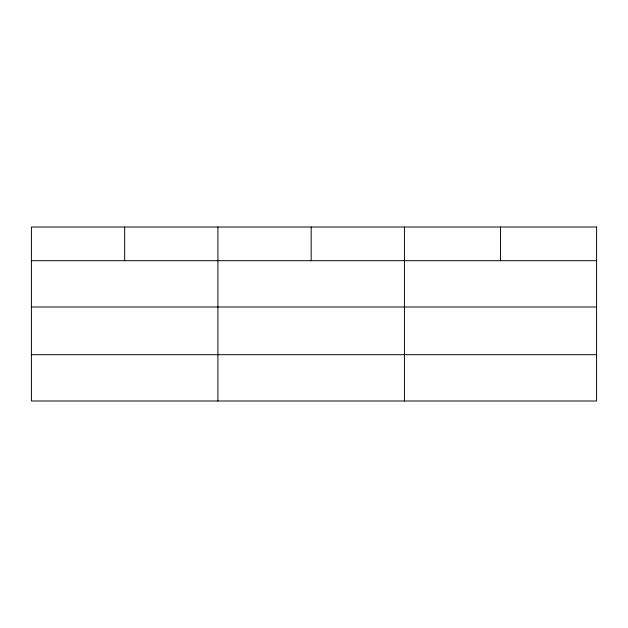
<?xml version="1.0" encoding="UTF-8"?>
<svg xmlns="http://www.w3.org/2000/svg" width="628" height="628" viewBox="0 0 628 628"><rect width="100%" height="100%" fill="white"/><g stroke="black" fill="none" stroke-linecap="round" stroke-linejoin="round"><path stroke-width="0.94" d="M31.4 260.691L596.6 260.691M31.4 306.99L596.6 306.99M31.4 354.694L596.6 354.694M500.516 227.006L500.516 260.691M404.432 227.006L404.432 400.994M311.174 227.006L311.174 260.691M217.916 227.006L217.916 400.994M124.658 227.006L124.658 260.691M596.6 227.006L31.4 227.006L31.4 400.994L596.6 400.994L596.6 227.006"/></g></svg>
